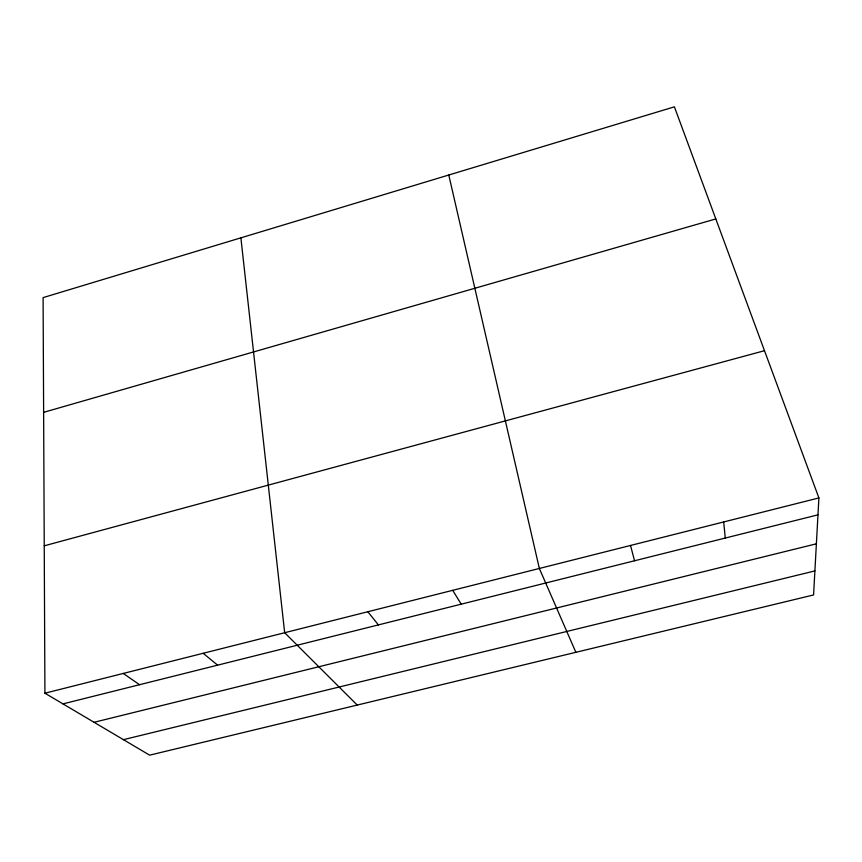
<?xml version="1.0" encoding="UTF-8"?>
<svg xmlns="http://www.w3.org/2000/svg" width="862" height="862" viewBox="0 0 862 862"><rect width="100%" height="100%" fill="white"/><g stroke="black" fill="none" stroke-linecap="round" stroke-linejoin="round"><path stroke-width="1.29" d="M818.9 497.934L813.577 594.952L149.632 755.166L44.921 693.21L43.1 297.616L674.396 106.834L818.9 497.934L44.921 693.21M43.628 412.348L715.816 218.937M44.242 545.818L764.497 350.705M62.958 703.888L817.973 514.84M94.066 722.291L816.389 543.803M123.428 739.661L814.902 570.924M123.255 673.437L139.547 684.708M203.152 653.277L217.612 665.162M357.245 705.073L284.665 632.719L240.886 237.847M367.837 611.74L378.396 624.907M452.712 590.319L461.202 604.165M575.87 652.318L539.353 568.457L448.779 175.018M630.521 545.463L634.54 560.774M723.681 521.952L725.276 538.05"/></g></svg>
